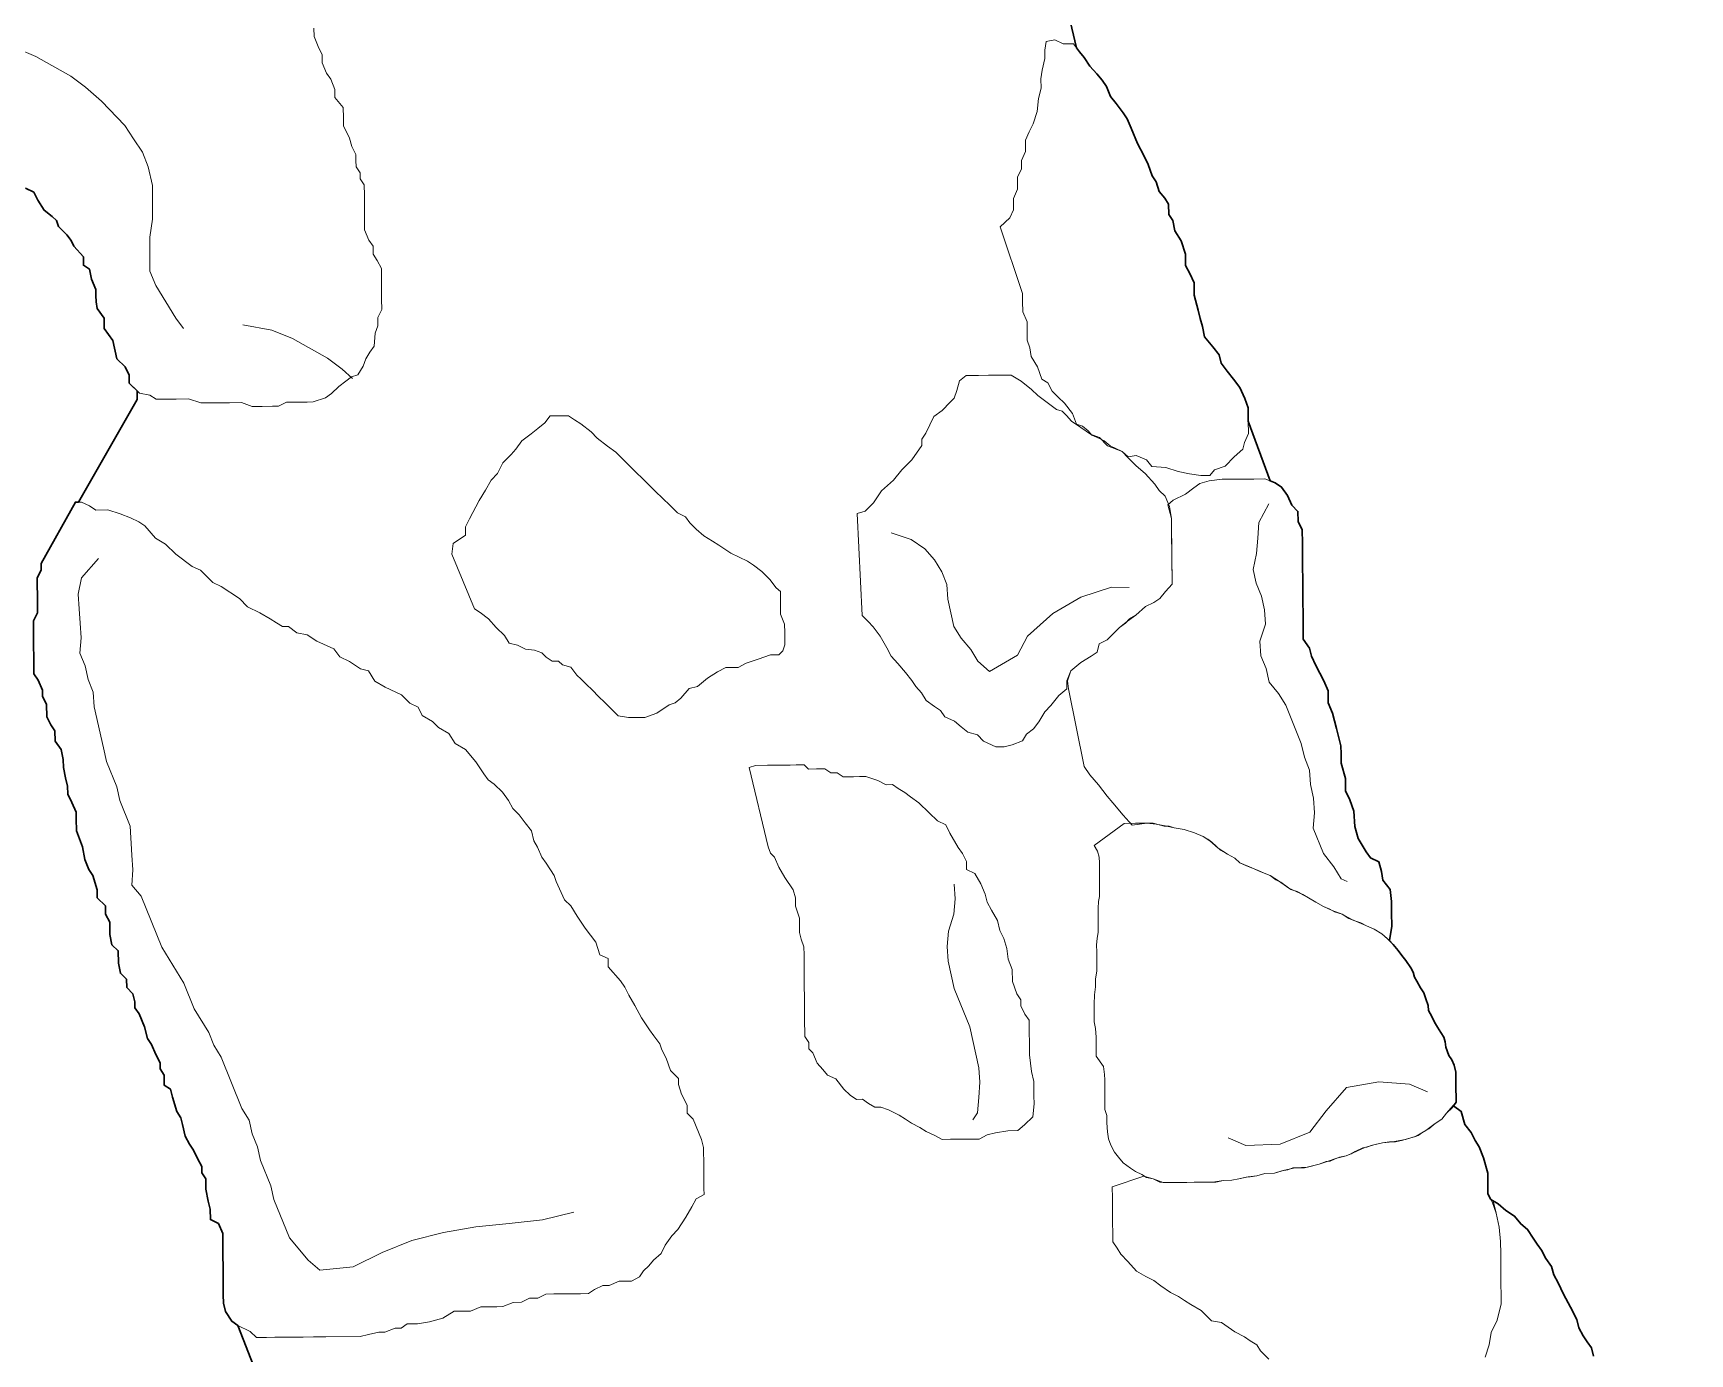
# Model space of a CAD drawing. Header units: millimetres. Extents: x -3113 to 15022, y -19591 to 4665.
# Drawn here: x 2230 to 2908, y 1283 to 1824 of the extents above; entities that cross this region are included whole.
import ezdxf

# ---------------------------------------------------------------- set-up
doc = ezdxf.new("R2010")
doc.units = ezdxf.units.MM
doc.header["$XCLIPFRAME"] = 2
for name, color, linetype, lineweight in [('0A-detail', 7, 'Continuous', 18), ('0A-detail-detail', 7, 'Continuous', 13), ('0T-walltop', 7, 'Continuous', 30)]:
    doc.layers.add(name, color=color, linetype=linetype, lineweight=lineweight)
picture_1 = doc.add_image_def('image1.tif', size_in_pixel=(6668, 8809))

msp = doc.modelspace()

# ---------------------------------------------------------------- linework, layer by layer
at = {"layer": '0A-detail'}
for points in [[(2344.92, 1825.59), (2344.95, 1822.19), (2346.68, 1818.11), (2348.31, 1814.72), (2348.34, 1811.42), (2350.08, 1807.24), (2351.81, 1804.76), (2353.44, 1800.57), (2353.47, 1797.27), (2356.91, 1793.1), (2356.95, 1788.9), (2356.98, 1785.6), (2359.42, 1780.62), (2360.35, 1777.23), (2362.08, 1773.95), (2362.11, 1771.45), (2362.13, 1768.95), (2363.85, 1766.46), (2363.88, 1763.96), (2365.5, 1761.48), (2365.54, 1757.28), (2365.56, 1754.78), (2365.58, 1752.28), (2365.6, 1749.78), (2365.63, 1747.18), (2365.66, 1743.08), (2367.4, 1738.89), (2369.12, 1736.41), (2369.15, 1733.11), (2370.78, 1730.52), (2372.51, 1727.24), (2372.54, 1723.94), (2372.56, 1721.44), (2372.6, 1717.24), (2372.62, 1714.74), (2372.66, 1710.54), (2370.99, 1707.22), (2371.02, 1703.82), (2369.95, 1700.82), (2369.49, 1695.51), (2367.82, 1693), (2366.14, 1690.38), (2365.07, 1687.37), (2362.9, 1683.75), (2360.31, 1682.93), (2357.92, 1681.21), (2355.14, 1678.98), (2352.07, 1676.15), (2349.58, 1674.43), (2344.6, 1672.68), (2342.1, 1672.66), (2338.7, 1672.63), (2333.7, 1672.59), (2330.42, 1670.96), (2327.92, 1670.93), (2323.72, 1670.9), (2319.62, 1670.86), (2315.3, 1672.42), (2310.3, 1672.37), (2305.3, 1672.33), (2302, 1672.3), (2298.6, 1672.27), (2293.59, 1673.92), (2288.59, 1673.88), (2285.29, 1673.85), (2282.79, 1673.83), (2280.29, 1673.8), (2277.77, 1675.48), (2273.57, 1676.24), (2269.33, 1680.4), (2269.3, 1683.7), (2267.67, 1687.09), (2264.24, 1690.36), (2262.57, 1697.84), (2259.12, 1702.81), (2259.09, 1707.01), (2256.25, 1710.89), (2255.73, 1713.68), (2255.7, 1716.18), (2255.68, 1718.68), (2253.94, 1722.87), (2253, 1727.06), (2250.59, 1728.64), (2250.56, 1732.04), (2246.62, 1736.4), (2245.5, 1738.69), (2243.78, 1741.07), (2240.35, 1744.44), (2239.52, 1746.94), (2237.81, 1748.62), (2234.49, 1751.09), (2231.95, 1755.27), (2230.22, 1758.55), (2226.9, 1760.22)], [(2735.66, 1281.11), (2732.33, 1284.48), (2730.71, 1286.96), (2728.09, 1288.64), (2725.68, 1290.22), (2721.76, 1292.28), (2716.32, 1296.03), (2712.22, 1296.8), (2707.98, 1300.96), (2703.76, 1303.42), (2701.24, 1305.1), (2698.73, 1306.77), (2695.41, 1308.34), (2691.49, 1311.11), (2688.67, 1313.28), (2685.35, 1314.95), (2681.53, 1317.02), (2678, 1320.99), (2675.17, 1324.06), (2673.55, 1326.55), (2671.82, 1329.03), (2671.79, 1332.33), (2671.75, 1337.33), (2671.71, 1341.93), (2671.66, 1346.93), (2671.62, 1351.63), (2684.58, 1355.95), (2688.39, 1354.88), (2692.4, 1353.42), (2697.91, 1353.37), (2702.1, 1353.41), (2705.1, 1353.43), (2708.3, 1353.46), (2712.6, 1353.5), (2717.2, 1354.24), (2720.5, 1354.27), (2723.39, 1354.8), (2727.19, 1355.63), (2730.78, 1356.07), (2734.07, 1357.1), (2737.97, 1357.13), (2742.16, 1358.37), (2746.45, 1359.31), (2751.55, 1359.66), (2756.34, 1360.8), (2759.93, 1362.03), (2763.52, 1363.26), (2767.31, 1364.3), (2770.2, 1365.52), (2774.98, 1367.67), (2778.67, 1368.7), (2782.26, 1369.53), (2786.26, 1369.97), (2791.65, 1370.92), (2796.04, 1372.26), (2799.92, 1374.59), (2803.79, 1377.53), (2806.48, 1379.25), (2808.45, 1381.67), (2811.13, 1384.8), (2814.45, 1382.43), (2815.9, 1377.04), (2818.43, 1373.76), (2820.16, 1370.48), (2821.78, 1367.99), (2823.52, 1363.41), (2825.28, 1357.12), (2825.32, 1352.52), (2825.35, 1348.72), (2827.08, 1345.44), (2828.72, 1340.85), (2829.98, 1335.06), (2830.53, 1329.17), (2830.57, 1324.17), (2830.62, 1319.57), (2830.65, 1316.27), (2830.68, 1312.07), (2830.73, 1307.07), (2830.76, 1303.67), (2829.12, 1297.05), (2826.67, 1291.93), (2825.91, 1286.93), (2824.26, 1281.91)], [(2824.26, 1281.91), (2825.91, 1286.93), (2826.67, 1291.93), (2829.12, 1297.05), (2830.76, 1303.67), (2830.73, 1307.07), (2830.68, 1312.07), (2830.65, 1316.27), (2830.62, 1319.57), (2830.57, 1324.17), (2830.53, 1329.17), (2829.98, 1335.06), (2828.72, 1340.85), (2827.48, 1345.84), (2829.49, 1344.66), (2832.61, 1341.89), (2836.24, 1339.62), (2838.86, 1336.44), (2841.58, 1334.17), (2843.92, 1330.59), (2845.54, 1328.1), (2847.26, 1325.62), (2848.99, 1322.24), (2851.42, 1318.96), (2852.35, 1315.57), (2854.08, 1312.28), (2856.22, 1307.7), (2859.17, 1302.33), (2861.72, 1297.35), (2862.55, 1293.96), (2864.28, 1290.67), (2866, 1288.19), (2867.72, 1285.7), (2868.56, 1282.31)]]:
    msp.add_lwpolyline(points, dxfattribs=at)
for points in [[(2685.63, 1649.07), (2681.41, 1650.73), (2678.12, 1650.2), (2675.6, 1652.38), (2670.78, 1654.74), (2668.36, 1656.81), (2666.35, 1657.7), (2663.24, 1659.17), (2661.72, 1660.85), (2659.4, 1662.83), (2657, 1663.61), (2655.36, 1668), (2652.02, 1672.17), (2649.5, 1674.64), (2646.97, 1677.12), (2645.24, 1680.51), (2642.73, 1682.08), (2640.98, 1687.07), (2638.44, 1691.24), (2637.91, 1694.84), (2636.78, 1697.93), (2636.75, 1701.23), (2636.72, 1705.43), (2634.98, 1709.61), (2634.94, 1713.81), (2634.91, 1717.11), (2625.76, 1744.33), (2629.63, 1747.97), (2631.2, 1751.28), (2631.16, 1755.88), (2632.82, 1759.7), (2632.78, 1764.7), (2634.45, 1768.01), (2634.42, 1771.41), (2636.09, 1775.13), (2636.04, 1779.73), (2637.61, 1783.14), (2639.28, 1786.46), (2640.94, 1791.47), (2641.39, 1796.78), (2642.45, 1801.09), (2642.42, 1804.89), (2642.98, 1808.49), (2644.04, 1813.2), (2644.01, 1816.6), (2644.58, 1820.21), (2648.17, 1820.84), (2651.49, 1819.17), (2655.69, 1819.21), (2658.22, 1815.93), (2660.14, 1813.65), (2662.47, 1810.07), (2665.3, 1806.99), (2667.52, 1804.31), (2669.25, 1801.73), (2670.88, 1797.64), (2673.21, 1794.86), (2676.04, 1790.99), (2677.67, 1788.5), (2679.4, 1784.72), (2681.96, 1778.44), (2684.5, 1773.47), (2686.24, 1769.78), (2687.88, 1765.2), (2689.6, 1762.71), (2690.74, 1758.82), (2693.06, 1756.04), (2694.68, 1753.56), (2694.72, 1749.36), (2696.44, 1746.87), (2697.28, 1742.68), (2699.82, 1738.6), (2701.57, 1733.12), (2701.61, 1728.52), (2703.34, 1725.23), (2705.07, 1721.45), (2705.12, 1716.45), (2706.78, 1710.26), (2707.61, 1706.87), (2708.54, 1703.58), (2709.37, 1699.39), (2712.71, 1695.22), (2715.34, 1691.94), (2716.17, 1688.55), (2718.7, 1685.27), (2721.23, 1681.99), (2723.76, 1678.62), (2725.9, 1674.04), (2727.24, 1670.35), (2727.29, 1664.85), (2727.33, 1659.85), (2725.67, 1656.13), (2725.09, 1653.33), (2721.52, 1650.2), (2717.75, 1646.46), (2713.47, 1644.92), (2711.59, 1642.6), (2707.79, 1642.57), (2703.18, 1643.33), (2698.57, 1644.19), (2693.56, 1645.84), (2687.85, 1646.29)], [(2567.22, 1627.1), (2570.51, 1628.03), (2573.88, 1631.36), (2577.14, 1636.39), (2582.1, 1640.63), (2585.46, 1644.86), (2589.52, 1649), (2593.67, 1654.94), (2593.65, 1657.44), (2595.33, 1659.95), (2597, 1663.27), (2598.57, 1666.68), (2601.94, 1669.21), (2605.21, 1672.54), (2606.9, 1674.26), (2607.97, 1677.37), (2609.03, 1681.28), (2611.81, 1683.5), (2614.31, 1683.53), (2616.81, 1683.55), (2621.01, 1683.59), (2626.01, 1683.63), (2630.21, 1683.67), (2634.34, 1681.21), (2638.57, 1677.85), (2641.09, 1675.37), (2644.41, 1672.9), (2648.74, 1669.64), (2651.15, 1668.86), (2652.86, 1667.17), (2654.88, 1664.89), (2658.81, 1662.23), (2662.73, 1659.46), (2666.35, 1658.1), (2669.68, 1654.73), (2675.6, 1652.38), (2678.12, 1649.8), (2681.45, 1646.53), (2685.08, 1643.47), (2689.02, 1639.1), (2690.74, 1636.52), (2693.26, 1634.14), (2695, 1629.95), (2695.85, 1624.96), (2695.88, 1620.76), (2695.91, 1618.26), (2695.93, 1615.76), (2695.95, 1613.26), (2695.98, 1610.76), (2696, 1608.26), (2696.02, 1605.76), (2696.06, 1601.56), (2696.09, 1598.16), (2693.42, 1595.14), (2691.14, 1592.32), (2688.66, 1590.6), (2685.27, 1588.96), (2681.2, 1585.53), (2678.72, 1583.91), (2677.03, 1582.19), (2674.55, 1580.47), (2672.07, 1577.94), (2669.59, 1575.42), (2666.31, 1573.69), (2665.44, 1570.38), (2662.96, 1568.66), (2658.78, 1566.12), (2654.71, 1562.69), (2653.05, 1558.57), (2653.08, 1555.27), (2649.8, 1552.64), (2646.44, 1548.51), (2643.96, 1545.89), (2641.5, 1541.77), (2639.32, 1538.95), (2636.54, 1536.72), (2634.87, 1534.11), (2630.68, 1532.47), (2627.39, 1531.64), (2623.99, 1531.61), (2618.97, 1533.96), (2616.44, 1536.54), (2612.53, 1537.6), (2609.81, 1539.78), (2606.99, 1542.05), (2603.08, 1543.92), (2601.35, 1546.4), (2598.84, 1548.08), (2595.42, 1550.55), (2593.49, 1553.63), (2591.26, 1556.31), (2589.54, 1558.8), (2587.01, 1562.07), (2583.88, 1565.75), (2581.15, 1568.72), (2579.42, 1572.11), (2576.58, 1576.88), (2573.74, 1580.65), (2571.72, 1582.94), (2569.3, 1585.31)], [(2401.37, 1610.4), (2401.93, 1614.8), (2406.9, 1618.15), (2406.87, 1621.55), (2408.54, 1624.86), (2412.57, 1632.4), (2415.13, 1636.62), (2417.49, 1640.74), (2420.07, 1643.37), (2422.23, 1647.79), (2425.6, 1651.22), (2427.48, 1653.43), (2429.95, 1656.76), (2433.82, 1659.59), (2436.6, 1661.82), (2439.38, 1664.14), (2441.56, 1666.96), (2444.06, 1666.98), (2446.56, 1667.01), (2449.06, 1667.03), (2451.57, 1665.35), (2454.09, 1663.68), (2458.32, 1660.41), (2460.84, 1657.84), (2465.07, 1654.57), (2468.39, 1652.1), (2472.63, 1647.94), (2475.96, 1644.67), (2480.2, 1640.51), (2484.44, 1636.35), (2487.76, 1633.08), (2490.39, 1630.6), (2493.72, 1627.33), (2497.03, 1625.66), (2498.75, 1623.18), (2501.28, 1620.7), (2504.4, 1617.93), (2508.02, 1615.76), (2510.54, 1614.08), (2513.05, 1612.41), (2515.57, 1610.83), (2518.88, 1609.16), (2522.3, 1607.49), (2524.81, 1605.91), (2528.14, 1603.34), (2531.47, 1600.07), (2534.1, 1596.7), (2535.81, 1595.11), (2535.84, 1591.71), (2535.87, 1588.41), (2535.89, 1585.91), (2537.53, 1581.73), (2537.56, 1578.43), (2537.58, 1575.93), (2537.61, 1573.33), (2536.83, 1570.92), (2535.14, 1569.2), (2531.74, 1569.17), (2526.76, 1567.43), (2521.78, 1565.78), (2518.49, 1564.05), (2515.99, 1564.03), (2513.49, 1564.01), (2510.11, 1562.28), (2506.03, 1559.74), (2501.86, 1556.3), (2498.47, 1555.47), (2495, 1551.54), (2492.72, 1549.62), (2490.23, 1548.8), (2485.26, 1545.35), (2480.27, 1543.61), (2476.87, 1543.58), (2473.57, 1543.55), (2469.37, 1544.31), (2466.04, 1547.68), (2464.32, 1549.36), (2460.99, 1552.63), (2459.28, 1554.32), (2455.95, 1557.59), (2454.23, 1559.27), (2452.52, 1560.86), (2449.99, 1564.23), (2446.58, 1565.1), (2444.96, 1566.69), (2442.46, 1566.67), (2439.95, 1568.34), (2438.23, 1570.03), (2435.22, 1571.1), (2431.52, 1571.57), (2428.2, 1573.24), (2424.8, 1574.01), (2422.87, 1577.09), (2419.54, 1580.46), (2416.41, 1583.93), (2412.98, 1586.5), (2410.57, 1588.08)], [(2689.58, 1500), (2685.77, 1500.37), (2679.78, 1499.61), (2676.04, 1503.58), (2671.9, 1508.64), (2669.57, 1511.42), (2665.93, 1516.09), (2662.49, 1520.16), (2660.06, 1523.53), (2653.67, 1555.38), (2653.35, 1558.57), (2654.71, 1562.69), (2658.78, 1566.12), (2662.96, 1568.66), (2665.44, 1570.38), (2666.31, 1573.69), (2669.59, 1575.42), (2672.07, 1577.94), (2674.55, 1580.47), (2677.83, 1583), (2681.2, 1585.53), (2685.27, 1588.96), (2688.66, 1590.6), (2691.14, 1592.32), (2693.42, 1595.14), (2696.09, 1598.16), (2696.06, 1601.56), (2696.01, 1606.96), (2695.96, 1611.96), (2695.92, 1616.96), (2695.88, 1620.76), (2695.85, 1624.96), (2694.4, 1630.55), (2696.58, 1632.47), (2701.56, 1635.01), (2704.93, 1637.54), (2707.42, 1639.27), (2711.31, 1640.4), (2716.6, 1641.05), (2719.9, 1641.08), (2724.9, 1641.13), (2729.5, 1641.17), (2734.1, 1641.21), (2738.32, 1639.55), (2740.83, 1637.87), (2743.36, 1634.49), (2745.1, 1630.41), (2747.62, 1627.93), (2747.66, 1623.73), (2749.39, 1620.35), (2749.44, 1614.95), (2749.48, 1609.95), (2749.53, 1604.55), (2749.57, 1600.75), (2749.61, 1595.75), (2749.66, 1590.35), (2749.7, 1586.55), (2749.74, 1581.55), (2749.8, 1575.65), (2752.33, 1571.97), (2753.16, 1568.68), (2754.89, 1564.89), (2758.25, 1558.62), (2759.99, 1554.54), (2760.03, 1549.54), (2761.77, 1545.36), (2763.43, 1539.07), (2765.19, 1531.99), (2765.22, 1528.69), (2765.26, 1524.89), (2767.01, 1518.6), (2767.06, 1513.6), (2768.79, 1509.92), (2770.43, 1505.33), (2770.89, 1499.04), (2772.23, 1494.05), (2775.58, 1488.68), (2777.31, 1486.19), (2780.72, 1484.52), (2781.86, 1480.63), (2782.39, 1477.04), (2785.32, 1473.27), (2785.87, 1468.27), (2785.91, 1463.67), (2785.96, 1458.27), (2785.01, 1452.36), (2781.89, 1455.03), (2778.77, 1457.01), (2774.45, 1458.97), (2769.63, 1460.92), (2765.71, 1463.09), (2761.6, 1464.65), (2757.99, 1466.32), (2754.97, 1467.99), (2751.95, 1469.76), (2748.34, 1471.73), (2743.92, 1473.79), (2739.59, 1476.75), (2736.17, 1478.92), (2732.36, 1480.49), (2727.74, 1482.44), (2723.82, 1484.11), (2721.71, 1485.99), (2718.79, 1487.66), (2714.97, 1490.13), (2711.54, 1493.2), (2708.82, 1494.97), (2705.21, 1496.44), (2701.1, 1497.8), (2696.99, 1498.47), (2693.89, 1499.14)], [(2247.27, 1631.7), (2249.77, 1631.72), (2253.08, 1630.15), (2255.6, 1628.48), (2260.6, 1628.52), (2265.61, 1626.87), (2269.83, 1625.31), (2273.24, 1623.64), (2275.66, 1621.96), (2280, 1617), (2284.12, 1614.53), (2288.36, 1610.37), (2295.11, 1605.43), (2298.42, 1603.86), (2303.47, 1598.81), (2306.88, 1597.24), (2314.43, 1592.31), (2317.76, 1588.94), (2322.78, 1586.48), (2327, 1584.02), (2329.52, 1582.34), (2332.03, 1580.77), (2334.53, 1580.79), (2337.96, 1578.22), (2342.16, 1577.46), (2346.09, 1574.79), (2353.02, 1571.66), (2355.54, 1568.38), (2359.46, 1566.51), (2363.99, 1563.46), (2367.3, 1562.69), (2369.83, 1558.51), (2374.06, 1556.05), (2380.79, 1552.81), (2384.12, 1549.44), (2387.53, 1547.87), (2389.16, 1544.48), (2393.39, 1542.02), (2395.91, 1539.54), (2400.13, 1537.08), (2402.67, 1532.9), (2406.89, 1530.44), (2411.14, 1525.48), (2414.48, 1520.51), (2416.2, 1518.03), (2418.62, 1516.35), (2422.05, 1513.08), (2424.58, 1509.7), (2426.31, 1506.42), (2428.83, 1503.84), (2431.36, 1500.56), (2433.89, 1497.29), (2434.83, 1493.09), (2436.45, 1490.61), (2438.19, 1486.42), (2439.91, 1483.94), (2443.26, 1478.97), (2444.08, 1476.48), (2447.45, 1469.01), (2450.07, 1466.53), (2452.61, 1462.35), (2455.95, 1457.38), (2460.21, 1451.62), (2461.95, 1446.54), (2465.27, 1444.97), (2465.3, 1441.57), (2470.35, 1435.81), (2472.07, 1433.33), (2473.8, 1429.94), (2476.24, 1425.77), (2478.89, 1420.79), (2480.61, 1418.31), (2482.23, 1415.82), (2483.95, 1413.34), (2486.48, 1410.06), (2487.31, 1407.57), (2489.04, 1404.18), (2490.78, 1399.2), (2494.11, 1395.93), (2494.13, 1393.43), (2495.27, 1389.54), (2497.61, 1385.06), (2497.64, 1381.76), (2500.06, 1379.28), (2503.54, 1370.91), (2504.37, 1367.62), (2504.39, 1365.12), (2504.41, 1362.62), (2504.44, 1359.22), (2504.47, 1355.92), (2504.5, 1353.42), (2504.52, 1350.92), (2504.54, 1348.42), (2501.26, 1346.69), (2499.59, 1343.37), (2497.13, 1339.15), (2493.87, 1334.12), (2491.39, 1331.6), (2488.63, 1327.67), (2486.96, 1324.26), (2483.88, 1321.53), (2482.01, 1319.21), (2479.82, 1317.19), (2478.15, 1314.78), (2474.86, 1313.05), (2469.86, 1313), (2465.68, 1311.27), (2463.18, 1311.24), (2459.79, 1309.61), (2457.31, 1307.89), (2454.01, 1307.86), (2449.81, 1307.82), (2446.51, 1307.79), (2443.11, 1307.76), (2439.81, 1307.73), (2436.52, 1306), (2433.12, 1305.97), (2429.84, 1304.34), (2426.44, 1304.31), (2422.25, 1302.57), (2419.75, 1302.55), (2416.45, 1302.52), (2413.15, 1302.49), (2408.97, 1300.75), (2406.47, 1300.73), (2402.27, 1300.69), (2397.6, 1297.85), (2392.21, 1296.4), (2387.22, 1295.55), (2383.12, 1295.52), (2380.63, 1293.8), (2378.13, 1293.77), (2373.95, 1292.13), (2371.45, 1292.11), (2367.25, 1291.17), (2363.86, 1290.34), (2349.76, 1290.22), (2344.76, 1290.17), (2340.56, 1290.13), (2336.36, 1290.09), (2331.36, 1290.05), (2328.86, 1290.03), (2325.46, 1290), (2321.36, 1289.96), (2318.74, 1292.43), (2313.72, 1294.89), (2311.3, 1296.57), (2308.67, 1300.64), (2307.84, 1304.04), (2307.81, 1307.34), (2307.77, 1311.54), (2307.74, 1314.84), (2307.7, 1319.04), (2307.66, 1323.24), (2307.64, 1325.74), (2307.61, 1329.04), (2307.58, 1332.44), (2305.84, 1336.62), (2302.53, 1338.19), (2302.49, 1342.39), (2301.56, 1345.68), (2300.71, 1350.67), (2300.68, 1354.87), (2299.05, 1357.36), (2299.03, 1359.96), (2297.3, 1363.24), (2295.57, 1366.53), (2293.95, 1369.01), (2292.22, 1372.3), (2291.07, 1377.09), (2290.45, 1379.88), (2288.73, 1382.37), (2287.07, 1388.25), (2286.14, 1391.54), (2283.63, 1393.22), (2283.59, 1397.32), (2281.97, 1399.81), (2281.95, 1402.31), (2280.21, 1405.69), (2278.48, 1409.88), (2276.75, 1412.26), (2275.61, 1417.05), (2273.36, 1422.33), (2271.64, 1424.81), (2271.62, 1427.31), (2270.79, 1430.61), (2268.27, 1433.18), (2268.24, 1436.48), (2265.71, 1438.96), (2264.87, 1443.15), (2264.83, 1448.15), (2262.21, 1450.63), (2261.37, 1454.82), (2261.32, 1459.82), (2259.59, 1463.11), (2259.56, 1466.51), (2256.23, 1469.78), (2256.2, 1473.08), (2254.45, 1478.96), (2252.83, 1481.45), (2251.09, 1485.53), (2250.14, 1490.62), (2247.68, 1497.2), (2247.64, 1502.2), (2247.62, 1504.8), (2245.88, 1508.88), (2244.15, 1512.27), (2244.12, 1515.57), (2243.19, 1518.96), (2242.35, 1523.15), (2242.32, 1526.45), (2241.48, 1530.55), (2238.95, 1533.92), (2238.91, 1538.12), (2237.19, 1540.61), (2235.56, 1543.89), (2235.52, 1548.89), (2233.79, 1552.28), (2233.76, 1554.78), (2232.03, 1558.86), (2230.3, 1561.45), (2230.28, 1563.95), (2230.26, 1566.45), (2230.23, 1568.95), (2230.2, 1572.25), (2230.17, 1575.64), (2230.15, 1578.14), (2230.13, 1580.64), (2230.11, 1583.14), (2231.78, 1586.46), (2231.75, 1588.96), (2231.71, 1593.96), (2231.68, 1597.36), (2231.65, 1600.66), (2233.32, 1604.07), (2233.29, 1606.57)], [(2523.06, 1523.09), (2525.55, 1524.02), (2530.55, 1524.06), (2533.85, 1524.09), (2537.25, 1524.12), (2539.75, 1524.14), (2542.25, 1524.17), (2545.55, 1524.2), (2547.27, 1522.51), (2550.57, 1522.54), (2553.97, 1522.57), (2556.48, 1521), (2558.98, 1521.02), (2561.5, 1519.34), (2565.7, 1519.38), (2568.2, 1519.4), (2570.7, 1519.42), (2575.71, 1517.77), (2579.03, 1516.1), (2581.63, 1516.12), (2584.04, 1514.55), (2586.66, 1512.87), (2589.07, 1511.19), (2592.49, 1508.72), (2596.73, 1504.56), (2600.06, 1501.29), (2603.48, 1499.62), (2605.11, 1496.34), (2608.56, 1490.47), (2610.28, 1487.98), (2611.91, 1484.7), (2611.94, 1481.4), (2615.36, 1479.73), (2617.8, 1475.55), (2619.53, 1471.36), (2620.46, 1468.07), (2622.19, 1464.79), (2624.63, 1460.51), (2625.57, 1456.42), (2627.3, 1453.13), (2628.44, 1449.14), (2628.98, 1444.75), (2630.71, 1440.56), (2630.76, 1435.56), (2632.5, 1430.58), (2634.13, 1428.1), (2634.15, 1425.6), (2635.88, 1422.21), (2637.6, 1419.73), (2637.63, 1416.43), (2637.65, 1413.93), (2637.68, 1411.43), (2637.7, 1408.93), (2637.73, 1405.53), (2638.59, 1398.83), (2639.53, 1394.74), (2639.56, 1391.44), (2639.58, 1388.84), (2639.61, 1385.54), (2639.06, 1380.24), (2635.69, 1376.91), (2633.01, 1374.58), (2628.81, 1374.54), (2623.82, 1373.7), (2620.43, 1372.87), (2617.14, 1371.14), (2614.64, 1371.12), (2611.34, 1371.09), (2608.74, 1371.06), (2605.44, 1371.03), (2602.04, 1371), (2598.73, 1372.67), (2595.41, 1374.24), (2592.9, 1375.92), (2589.48, 1377.59), (2586.97, 1379.27), (2584.45, 1380.84), (2580.03, 1383.1), (2576.92, 1384.18), (2574.42, 1384.15), (2571.91, 1385.73), (2569.39, 1387.41), (2566.89, 1387.38), (2564.38, 1389.06), (2561.75, 1391.54), (2558.42, 1395.71), (2555.1, 1397.28), (2553.18, 1399.56), (2550.86, 1402.24), (2549.12, 1406.42), (2547.5, 1408.11), (2547.48, 1410.61), (2545.76, 1413.09), (2545.74, 1415.59), (2545.71, 1418.09), (2545.67, 1422.29), (2545.65, 1424.79), (2545.63, 1427.29), (2545.61, 1429.79), (2545.58, 1433.09), (2545.55, 1436.49), (2545.52, 1438.99), (2545.5, 1441.49), (2545.48, 1443.99), (2545.46, 1446.49), (2545.43, 1449.79), (2544.3, 1452.88), (2543.67, 1455.68), (2543.65, 1458.18), (2543.62, 1461.48), (2541.98, 1466.46), (2541.94, 1469.86), (2541.01, 1473.15), (2537.67, 1478.12), (2535.13, 1482.3), (2533.39, 1486.49), (2531.68, 1488.07), (2530.86, 1490.66)], [(2664.26, 1491.17), (2676.47, 1500.28), (2681.17, 1500.32), (2685.77, 1500.37), (2688.37, 1500.39), (2690.78, 1499.71), (2692.89, 1499.13), (2694.89, 1499.15), (2696.99, 1498.47), (2701.1, 1497.8), (2705.21, 1496.44), (2708.82, 1494.97), (2710.73, 1493.79), (2712.35, 1492.61), (2714.16, 1490.92), (2715.88, 1489.34), (2718.79, 1487.66), (2721.71, 1485.99), (2723.82, 1484.11), (2726.53, 1482.93), (2728.94, 1481.96), (2731.35, 1480.98), (2733.46, 1480.1), (2736.17, 1478.92), (2738.59, 1477.24), (2740.59, 1476.26), (2743.21, 1474.38), (2744.72, 1473.2), (2747.23, 1472.42), (2749.54, 1471.14), (2751.95, 1469.76), (2754.97, 1467.99), (2757.99, 1466.32), (2760.6, 1465.14), (2762.6, 1464.16), (2765.71, 1463.09), (2768.43, 1461.41), (2770.84, 1460.43), (2773.35, 1459.66), (2775.66, 1458.38), (2778.77, 1457.01), (2781.89, 1455.03), (2784.31, 1453.06), (2786.63, 1450.68), (2788.65, 1448.29), (2790.17, 1446.21), (2791.69, 1444.22), (2793.81, 1441.14), (2794.73, 1439.45), (2795.35, 1437.35), (2796.26, 1435.66), (2797.69, 1432.98), (2799.11, 1430.99), (2799.93, 1428.5), (2800.95, 1425.8), (2800.97, 1423.71), (2802.4, 1421.22), (2803.42, 1418.93), (2804.73, 1416.94), (2806.05, 1414.75), (2807.27, 1412.86), (2807.79, 1410.97), (2808.11, 1408.77), (2809.34, 1405.28), (2810.56, 1403.49), (2811.48, 1401.3), (2812.2, 1398.51), (2812.22, 1396.21), (2812.24, 1393.71), (2812.27, 1391.01), (2812.29, 1388.91), (2812.31, 1386.21), (2810.83, 1383.99), (2808.45, 1381.67), (2806.48, 1379.25), (2803.79, 1377.53), (2801.11, 1375.3), (2798.72, 1373.98), (2796.84, 1372.57), (2795.34, 1372.05), (2792.85, 1371.33), (2790.55, 1370.61), (2787.46, 1369.98), (2785.06, 1369.96), (2782.26, 1369.53), (2779.77, 1369.01), (2777.57, 1368.49), (2775.78, 1367.77), (2774.18, 1367.56), (2770.99, 1366.03), (2769.4, 1365.02), (2767.31, 1364.3), (2764.61, 1363.77), (2762.52, 1362.85), (2760.83, 1362.14), (2759.13, 1361.92), (2756.34, 1360.8), (2752.95, 1360.07), (2750.25, 1359.34), (2747.55, 1359.32), (2745.45, 1359.3), (2743.46, 1358.58), (2740.96, 1358.16), (2737.97, 1357.13), (2734.07, 1357.1), (2730.78, 1356.07), (2727.98, 1355.74), (2726.39, 1355.53), (2723.39, 1354.8), (2720.5, 1354.27), (2717.2, 1354.24), (2714, 1353.52), (2711.3, 1353.49), (2708.3, 1353.46), (2705.1, 1353.43), (2702.1, 1353.41), (2699.31, 1353.38), (2696.61, 1353.36), (2693.81, 1353.33), (2691.1, 1353.51), (2688.39, 1354.88), (2685.59, 1355.36), (2683.67, 1356.64), (2681.16, 1357.82), (2679.05, 1359.2), (2676.13, 1361.37), (2674.11, 1363.75), (2672.49, 1365.74), (2670.97, 1368.63), (2670.04, 1371.22), (2669.72, 1374.02), (2669.38, 1377.71), (2669.36, 1380.81), (2668.63, 1383.21), (2668.61, 1386.21), (2668.57, 1389.71), (2668.55, 1392.41), (2668.52, 1395.31), (2668.5, 1397.6), (2667.97, 1400.8), (2665.04, 1405.07), (2665, 1409.17), (2664.97, 1412.87), (2664.73, 1416.37), (2664.21, 1419.07), (2664.18, 1422.67), (2664.14, 1426.27), (2664.31, 1430.07), (2664.78, 1433.47), (2664.75, 1436.57), (2665.32, 1439.98), (2665.29, 1442.78), (2665.27, 1445.08), (2665.25, 1447.78), (2665.22, 1450.48), (2665.5, 1453.28), (2665.88, 1455.68), (2665.85, 1458.98), (2665.82, 1462.58), (2665.79, 1465.58), (2665.96, 1468.38), (2666.44, 1470.39), (2666.43, 1472.49), (2666.41, 1474.49), (2666.39, 1476.59), (2666.36, 1479.29), (2666.34, 1481.79), (2666.32, 1484.09), (2666.3, 1486.49), (2665.58, 1488.88)]]:
    msp.add_lwpolyline(points, close=True, dxfattribs=at)
at = {"layer": '0A-detail-detail'}
for points in [[(2222.78, 1817.59), (2231.14, 1814.05), (2245.48, 1806), (2251.46, 1801.49), (2257.92, 1795.8), (2267.5, 1785.82), (2271.1, 1780.35), (2274.7, 1774.88), (2277.12, 1768.93), (2278.82, 1761.31), (2278.88, 1747.48), (2277.72, 1740.08), (2277.79, 1726.25), (2280.2, 1720.3), (2284.28, 1713.64), (2288.36, 1706.98), (2291.48, 1702.7)], [(2315.79, 1704.23), (2327.72, 1702.13), (2336.07, 1698.59), (2350.41, 1690.54), (2356.39, 1686.04), (2360.7, 1682.24)], [(2735.62, 1631.02), (2731.64, 1623.32), (2731.14, 1617.03), (2730.65, 1610.74), (2729.28, 1604.09), (2730.53, 1598.51), (2732.65, 1593.28), (2733.89, 1587.7), (2734.27, 1581.76), (2732.03, 1574.76), (2732.41, 1568.83), (2734.53, 1563.59), (2735.78, 1558.01), (2739.64, 1553.48), (2742.63, 1548.61), (2748.98, 1532.91), (2750.23, 1527.33), (2752.35, 1522.1), (2752.73, 1516.16), (2753.98, 1510.58), (2754.35, 1504.64), (2753.86, 1498.35), (2758.09, 1487.89), (2762.31, 1482.49), (2765.3, 1477.61), (2767.75, 1476.57)], [(2581.15, 1619.2), (2589.37, 1616.44), (2594.97, 1612.62), (2598.84, 1608.09), (2601.83, 1603.21), (2603.95, 1597.98), (2604.32, 1592.05), (2606.82, 1580.88), (2609.81, 1576), (2613.67, 1571.47), (2616.66, 1566.6), (2621.39, 1562.42), (2632.89, 1569.11), (2636.87, 1576.81), (2647.3, 1586.11), (2658.79, 1592.8), (2671.35, 1596.87), (2678.51, 1596.72)], [(2451.29, 1341.28), (2438.39, 1338.08), (2424.78, 1336.63), (2411.16, 1335.18), (2397.9, 1332.85), (2385, 1329.65), (2372.8, 1324.71), (2360.95, 1318.9), (2347.34, 1317.44), (2342.61, 1321.61), (2334.88, 1330.67), (2328.53, 1346.36), (2327.28, 1351.94), (2323.04, 1362.41), (2321.79, 1367.99), (2319.67, 1373.22), (2318.43, 1378.8), (2315.44, 1383.68), (2306.96, 1404.61), (2303.97, 1409.49), (2301.85, 1414.72), (2295.87, 1424.47), (2291.63, 1434.94), (2288.64, 1439.81), (2282.66, 1449.57), (2274.19, 1470.5), (2270.32, 1475.02), (2270.82, 1481.31), (2270.44, 1487.25), (2269.69, 1499.12), (2265.45, 1509.58), (2264.2, 1515.17), (2259.97, 1525.63), (2258.72, 1531.22), (2254.98, 1547.97), (2254.6, 1553.91), (2252.48, 1559.14), (2251.23, 1564.72), (2249.11, 1569.95), (2249.61, 1576.24), (2249.23, 1582.18), (2248.86, 1588.12), (2248.48, 1594.05), (2249.85, 1600.7), (2256.8, 1608.59)], [(2606.95, 1475.38), (2607.32, 1469.44), (2606.83, 1463.15), (2604.59, 1456.15), (2604.1, 1449.86), (2604.47, 1443.93), (2605.72, 1438.34), (2606.97, 1432.76), (2613.33, 1417.07), (2617.07, 1400.31), (2617.44, 1394.38), (2616.95, 1388.09), (2616.45, 1381.8), (2614.55, 1378.99)], [(2800.62, 1390.42), (2793.27, 1393.54), (2780.69, 1394.53), (2767.43, 1392.21), (2759.1, 1382.74), (2752.5, 1373.98), (2740.3, 1369.04), (2726.34, 1368.46), (2718.99, 1371.57)]]:
    msp.add_lwpolyline(points, dxfattribs=at)
at = {"layer": '0T-walltop'}
for points in [[(2636.99, 1902.14), (2656.95, 1817.57), (2658.22, 1815.93), (2660.14, 1813.65), (2662.47, 1810.07), (2665.3, 1806.99), (2667.52, 1804.31), (2669.25, 1801.73), (2670.88, 1797.64), (2673.21, 1794.86), (2676.04, 1790.99), (2677.67, 1788.5), (2679.4, 1784.72), (2681.96, 1778.44), (2684.5, 1773.47), (2686.24, 1769.78), (2687.88, 1765.2), (2689.6, 1762.71), (2690.74, 1758.82), (2693.06, 1756.04), (2694.68, 1753.56), (2694.72, 1749.36), (2696.44, 1746.87), (2697.28, 1742.68), (2699.82, 1738.6), (2701.57, 1733.12), (2701.61, 1728.52), (2703.34, 1725.23), (2705.07, 1721.45), (2705.12, 1716.45), (2706.78, 1710.26), (2707.61, 1706.87), (2708.54, 1703.58), (2709.37, 1699.39), (2712.71, 1695.22), (2715.34, 1691.94), (2716.17, 1688.55), (2718.7, 1685.27), (2721.23, 1681.99), (2723.76, 1678.62), (2725.9, 1674.04), (2727.24, 1670.35), (2727.29, 1664.85), (2736.21, 1640.38), (2738.32, 1639.55), (2740.83, 1637.87), (2743.36, 1634.49), (2745.1, 1630.41), (2747.62, 1627.93), (2747.66, 1623.73), (2749.39, 1620.35), (2749.44, 1614.95), (2749.48, 1609.95), (2749.53, 1604.55), (2749.57, 1600.75), (2749.61, 1595.75), (2749.66, 1590.35), (2749.7, 1586.55), (2749.74, 1581.55), (2749.8, 1575.65), (2752.33, 1571.97), (2753.16, 1568.68), (2754.89, 1564.89), (2758.25, 1558.62), (2759.99, 1554.54), (2760.03, 1549.54), (2761.77, 1545.36), (2763.43, 1539.07), (2765.19, 1531.99), (2765.22, 1528.69), (2765.26, 1524.89), (2767.01, 1518.6), (2767.06, 1513.6), (2768.79, 1509.92), (2770.43, 1505.33), (2770.89, 1499.04), (2772.23, 1494.05), (2775.58, 1488.68), (2777.31, 1486.19), (2780.72, 1484.52), (2781.86, 1480.63), (2782.39, 1477.04), (2785.32, 1473.27), (2785.87, 1468.27), (2785.91, 1463.67), (2785.96, 1458.27), (2785.01, 1452.33), (2786.63, 1450.68), (2788.65, 1448.29), (2790.17, 1446.21), (2791.69, 1444.22), (2793.81, 1441.14), (2794.73, 1439.45), (2795.35, 1437.35), (2796.26, 1435.66), (2797.69, 1432.98), (2799.11, 1430.99), (2799.93, 1428.5), (2800.95, 1425.8), (2800.97, 1423.71), (2802.4, 1421.22), (2803.42, 1418.93), (2804.73, 1416.94), (2806.05, 1414.75), (2807.27, 1412.86), (2807.79, 1410.97), (2808.11, 1408.77), (2809.34, 1405.28), (2810.56, 1403.49), (2811.48, 1401.3), (2812.2, 1398.51), (2812.22, 1396.21), (2812.24, 1393.71), (2812.27, 1391.01), (2812.29, 1388.91), (2812.31, 1386.21), (2811.29, 1384.68), (2814.45, 1382.43), (2815.9, 1377.04), (2818.43, 1373.76), (2820.16, 1370.48), (2821.78, 1367.99), (2823.52, 1363.41), (2825.28, 1357.12), (2825.32, 1352.52), (2825.35, 1348.72), (2826.57, 1346.41), (2829.49, 1344.66), (2832.61, 1341.89), (2836.24, 1339.62), (2838.86, 1336.44), (2841.58, 1334.17), (2843.92, 1330.59), (2845.54, 1328.1), (2847.26, 1325.62), (2848.99, 1322.24), (2851.42, 1318.96), (2852.35, 1315.57), (2854.08, 1312.28), (2856.22, 1307.7), (2859.17, 1302.33), (2861.72, 1297.35), (2862.55, 1293.96), (2864.28, 1290.67), (2866, 1288.19), (2867.72, 1285.7), (2868.56, 1282.31)], [(2355.39, 1188.26), (2313.72, 1294.89), (2311.3, 1296.57), (2308.67, 1300.64), (2307.84, 1304.04), (2307.81, 1307.34), (2307.77, 1311.54), (2307.74, 1314.84), (2307.7, 1319.04), (2307.66, 1323.24), (2307.64, 1325.74), (2307.61, 1329.04), (2307.58, 1332.44), (2305.84, 1336.62), (2302.53, 1338.19), (2302.49, 1342.39), (2301.56, 1345.68), (2300.71, 1350.67), (2300.68, 1354.87), (2299.05, 1357.36), (2299.03, 1359.96), (2297.3, 1363.24), (2295.57, 1366.53), (2293.95, 1369.01), (2292.22, 1372.3), (2291.07, 1377.09), (2290.45, 1379.88), (2288.73, 1382.37), (2287.07, 1388.25), (2286.14, 1391.54), (2283.63, 1393.22), (2283.59, 1397.32), (2281.97, 1399.81), (2281.95, 1402.31), (2280.21, 1405.69), (2278.48, 1409.88), (2276.75, 1412.26), (2275.61, 1417.05), (2273.36, 1422.33), (2271.64, 1424.81), (2271.62, 1427.31), (2270.79, 1430.61), (2268.27, 1433.18), (2268.24, 1436.48), (2265.71, 1438.96), (2264.87, 1443.15), (2264.83, 1448.15), (2262.21, 1450.63), (2261.37, 1454.82), (2261.32, 1459.82), (2259.59, 1463.11), (2259.56, 1466.51), (2256.23, 1469.78), (2256.2, 1473.08), (2254.45, 1478.96), (2252.83, 1481.45), (2251.09, 1485.53), (2250.14, 1490.62), (2247.68, 1497.2), (2247.64, 1502.2), (2247.62, 1504.8), (2245.88, 1508.88), (2244.15, 1512.27), (2244.12, 1515.57), (2243.19, 1518.96), (2242.35, 1523.15), (2242.32, 1526.45), (2241.48, 1530.55), (2238.95, 1533.92), (2238.91, 1538.12), (2237.19, 1540.61), (2235.56, 1543.89), (2235.52, 1548.89), (2233.79, 1552.28), (2233.76, 1554.78), (2232.03, 1558.86), (2230.3, 1561.45), (2230.28, 1563.95), (2230.26, 1566.45), (2230.23, 1568.95), (2230.2, 1572.25), (2230.17, 1575.64), (2230.15, 1578.14), (2230.13, 1580.64), (2230.11, 1583.14), (2231.78, 1586.46), (2231.75, 1588.96), (2231.71, 1593.96), (2231.68, 1597.36), (2231.65, 1600.66), (2233.32, 1604.07), (2233.29, 1606.57), (2247.27, 1631.7), (2248.52, 1631.71), (2272.62, 1673.73), (2272.58, 1677.21), (2269.33, 1680.4), (2269.3, 1683.7), (2267.67, 1687.09), (2264.24, 1690.36), (2262.57, 1697.84), (2259.12, 1702.81), (2259.09, 1707.01), (2256.25, 1710.89), (2255.73, 1713.68), (2255.7, 1716.18), (2255.68, 1718.68), (2253.94, 1722.87), (2253, 1727.06), (2250.59, 1728.64), (2250.56, 1732.04), (2246.62, 1736.4), (2245.5, 1738.69), (2243.78, 1741.07), (2240.35, 1744.44), (2239.52, 1746.94), (2237.81, 1748.62), (2234.49, 1751.09), (2231.95, 1755.27), (2230.22, 1758.55), (2226.9, 1760.22)]]:
    msp.add_lwpolyline(points, dxfattribs=at)

# ---------------------------------------------------------------- pictures from other files: only their frames are drawn
image = msp.add_image(picture_1, insert=(4548.77, 3178.52), size_in_units=(6666.97, 8807.64), rotation=-180)
image.set_boundary_path([(2179.183, 8808.5), (-0.5, 3859.024), (791.069, 3508.694), (-0.5, 1607.599), (-0.5, 1607.599), (3674.987, -0.5), (6667.5, 6386.38), (6667.5, 7108.85), (2641.037, 8808.5), (2179.183, 8808.5)])

doc.saveas('drawing.dxf')
